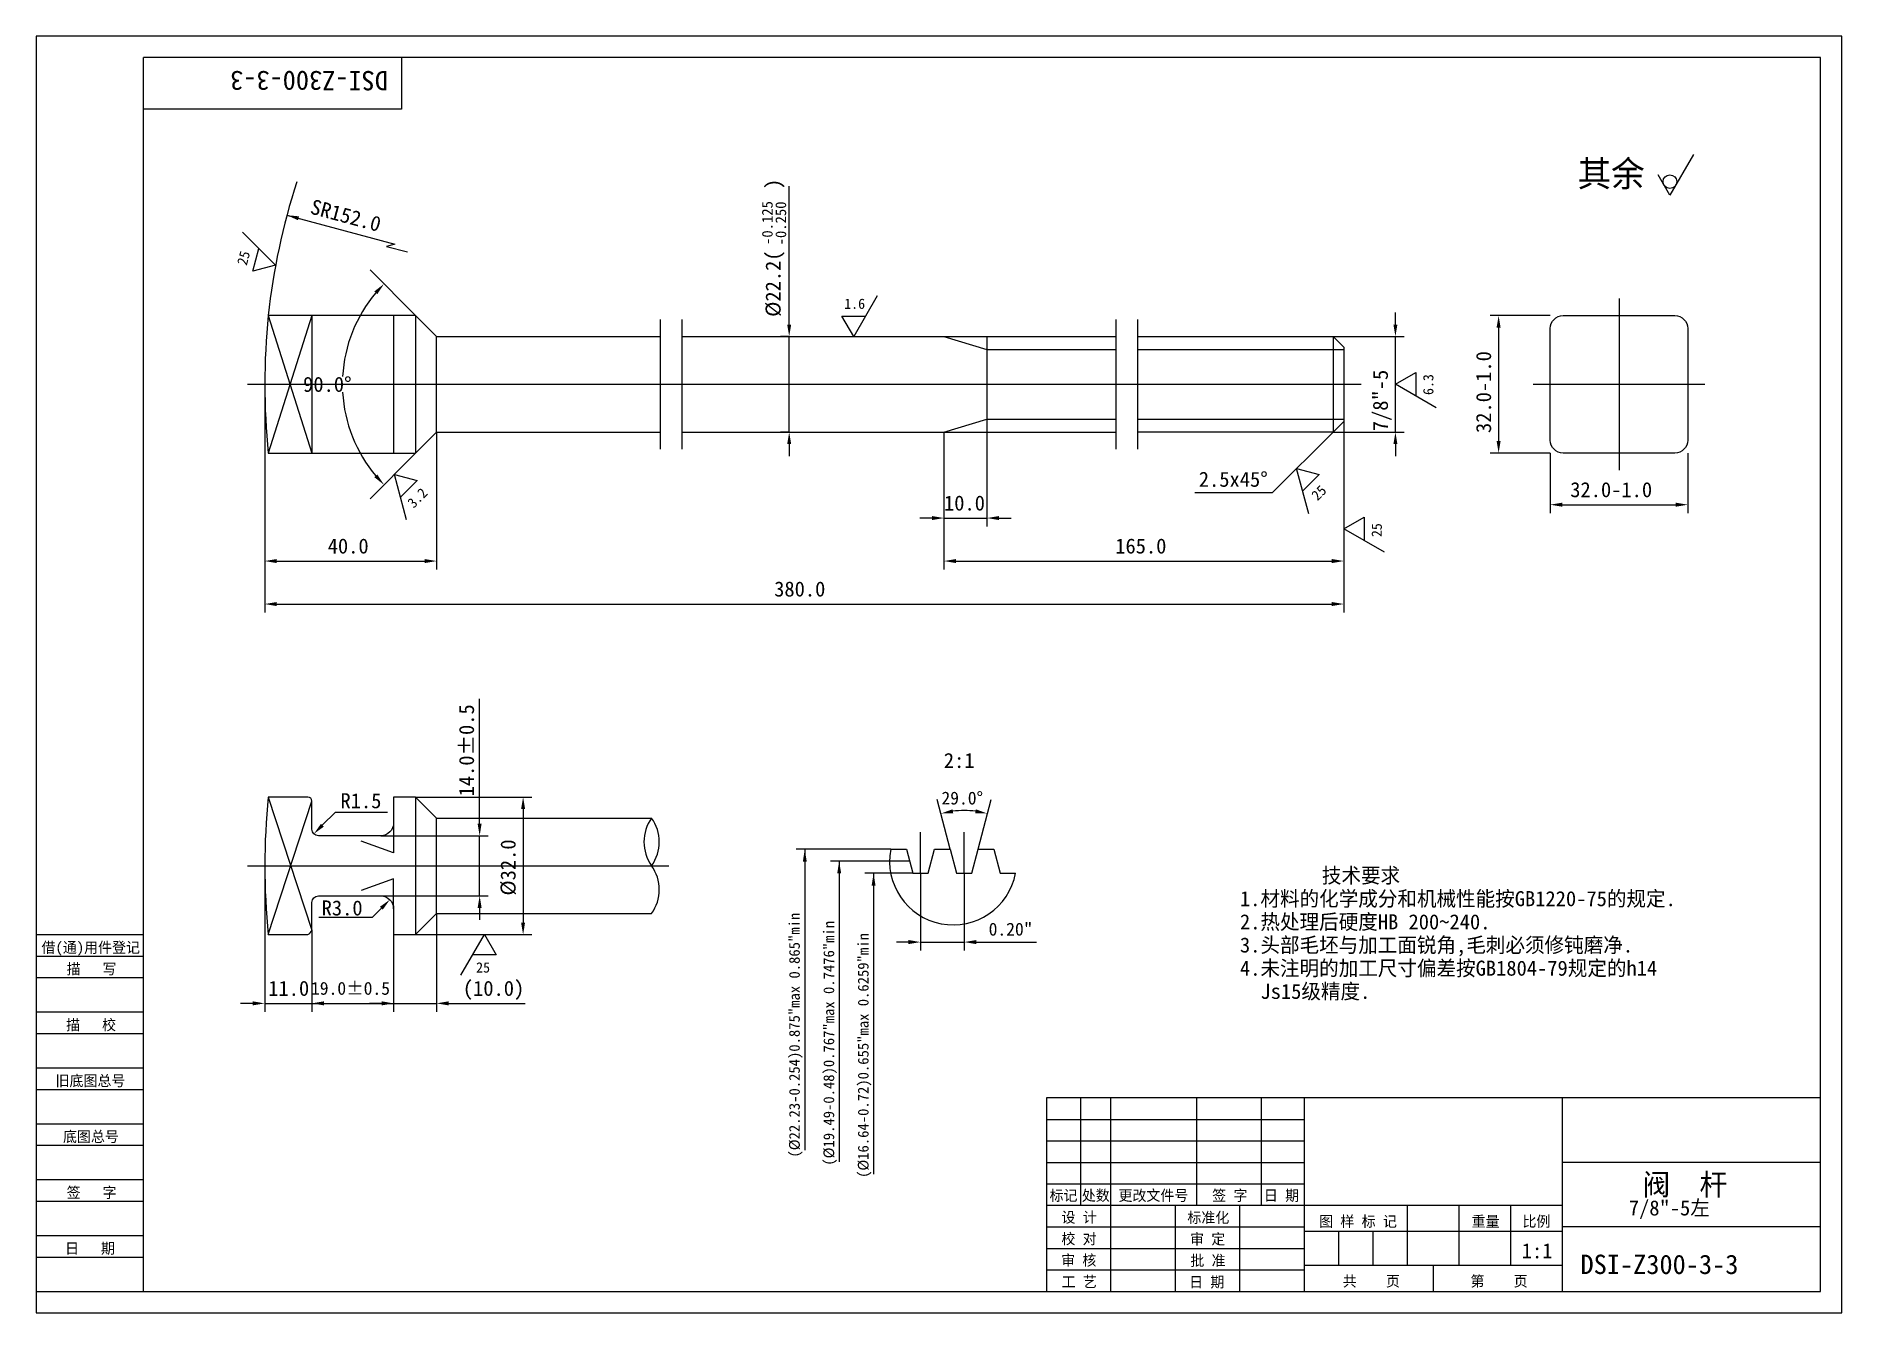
# Model space of a CAD drawing. Header units: metres. Extents: x 0 to 420, y 0 to 297.
import ezdxf

# ---------------------------------------------------------------- set-up
doc = ezdxf.new("R2010")
doc.units = ezdxf.units.M
for name, color, linetype in [('C', 6, 'Continuous'), ('D', 1, 'Continuous'), ('E', 2, 'Continuous'), ('FL', 5, 'Continuous'), ('HA', 5, 'Continuous'), ('T', 7, 'Continuous'), ('TL', 4, 'Continuous')]:
    doc.layers.add(name, color=color, linetype=linetype)

# ---------------------------------------------------------------- blocks, each defined once
blk = doc.blocks.new('TUKUN3')
at = {"layer": 'FL'}
for p, q in [((420, 297), (0, 297)), ((0, 297), (0, 0)), ((420, 0), (420, 297)), ((0, 78), (25, 78)), ((0, 70), (25, 70)), ((0, 65), (25, 65)), ((0, 57), (25, 57)), ((0, 52), (25, 52)), ((243, 25), (243, 50)), ((250, 5), (250, 50)), ((270, 25), (270, 50)), ((285, 25), (285, 50)), ((0, 44), (25, 44)), ((235, 45), (295, 45)), ((0, 39), (25, 39)), ((235, 40), (295, 40)), ((235, 35), (295, 35)), ((0, 31), (25, 31)), ((235, 30), (295, 30)), ((0, 26), (25, 26)), ((280, 5), (280, 25)), ((0, 18), (25, 18)), ((235, 20), (295, 20)), ((0, 13), (25, 13)), ((235, 15), (295, 15)), ((235, 10), (295, 10)), ((0, 0), (420, 0))]:
    blk.add_line(p, q, dxfattribs=at)
at = {"layer": 'TL'}
for p, q in [((415, 292), (25, 292)), ((25, 5), (25, 292)), ((85, 292), (85, 280)), ((415, 5), (415, 292)), ((85, 280), (25, 280)), ((0, 88), (25, 88)), ((0, 83), (25, 83)), ((415, 50), (235, 50)), ((235, 50), (235, 5)), ((295, 5), (295, 50)), ((355, 5), (355, 50)), ((415, 35), (355, 35)), ((355, 25), (235, 25)), ((265, 5), (265, 25)), ((319, 11), (319, 25)), ((331, 11), (331, 25)), ((343, 11), (343, 25)), ((295, 19), (355, 19)), ((303, 11), (303, 19)), ((311, 11), (311, 19)), ((415, 20), (355, 20)), ((355, 11), (295, 11)), ((325, 5), (325, 11)), ((0, 5), (415, 5))]:
    blk.add_line(p, q, dxfattribs=at)
at = {"layer": 'T'}
for s, p in [('借(通)用件登记', (1.26, 83.76)), ('描   写', (7.09, 78.76)), ('描   校', (6.98, 65.76)), ('旧底图总号', (4.52, 52.76)), ('底图总号', (6.25, 39.76)), ('签   字', (7.1, 26.76)), ('标记', (235.71, 26.07)), ('处数', (243.22, 26.07)), ('更改文件号', (251.75, 26.07)), ('签 字', (273.53, 26.07)), ('日 期', (285.57, 26.07)), ('设 计', (238.5, 20.99)), ('标准化', (267.77, 20.93)), ('图 样 标 记', (298.4, 20.04)), ('重量', (333.88, 20.04)), ('比例', (345.7, 20.04)), ('校 对', (238.48, 15.99)), ('审 定', (268.39, 15.93)), ('日   期', (6.72, 13.76)), ('审 核', (238.41, 10.99)), ('批 准', (268.46, 10.93)), ('工 艺', (238.52, 5.99)), ('日 期', (268.18, 5.93)), ('共    页', (303.91, 6.13)), ('第    页', (333.62, 6.13))]:
    blk.add_text(s, height=2.5, dxfattribs=at).set_placement(p)

msp = doc.modelspace()

# ---------------------------------------------------------------- linework, layer by layer
at = {"layer": 'C'}
for p, q in [((368.16, 236), (368.16, 196)), ((49.16, 216), (308.16, 216)), ((348.16, 216), (388.16, 216)), ((205.7, 102.26), (205.7, 111.84)), ((215.86, 102.26), (215.86, 111.84)), ((49.16, 104), (147.16, 104))]:
    msp.add_line(p, q, dxfattribs=at)
at = {"layer": 'D'}
for p, q in [((385.46, 269.46), (380, 260)), ((380, 260), (377.27, 264.73)), ((175.16, 232.71), (175.16, 262.11)), ((58.33, 255.34), (83.45, 248.61)), ((47.97, 251.43), (55.7, 243.7)), ((83.45, 248.61), (81.52, 248.09)), ((81.52, 248.09), (86.35, 246.8)), ((50.42, 242.29), (51.84, 247.56)), ((55.7, 243.7), (50.42, 242.29)), ((88.27, 232), (77.66, 242.61)), ((195.62, 236.57), (190.16, 227.11)), ((175.16, 229.91), (175.16, 232.71)), ((190.16, 227.11), (187.42, 231.84)), ((187.42, 231.84), (192.89, 231.84)), ((316.16, 229.91), (316.16, 232.71)), ((352.16, 232), (338.16, 232)), ((175.16, 227.11), (173.16, 227.11)), ((175.16, 204.89), (175.16, 227.11)), ((301.66, 227.11), (318.16, 227.11)), ((316.16, 204.89), (316.16, 227.11)), ((340.16, 229.2), (340.16, 202.8)), ((316.16, 216), (320.89, 218.73)), ((320.89, 218.73), (320.89, 213.27)), ((53.16, 216), (53.16, 172.89)), ((53.16, 216), (53.16, 162.89)), ((325.62, 210.54), (316.16, 216)), ((304.16, 207.39), (304.16, 162.89)), ((304.16, 207.39), (304.16, 172.89)), ((93.16, 204.89), (93.16, 172.89)), ((175.16, 204.89), (173.16, 204.89)), ((175.16, 202.09), (175.16, 199.29)), ((211.16, 204.89), (211.16, 172.89)), ((211.16, 204.89), (211.16, 182.89)), ((221.16, 204.89), (221.16, 182.89)), ((301.66, 204.89), (287.51, 190.75)), ((301.66, 204.89), (318.16, 204.89)), ((316.16, 202.09), (316.16, 199.29)), ((88.27, 200), (77.66, 189.39)), ((352.16, 200), (338.16, 200)), ((352.16, 200), (352.16, 186)), ((384.16, 200), (384.16, 186)), ((86.14, 184.49), (83.32, 195.05)), ((83.32, 195.05), (88.59, 193.64)), ((88.59, 193.64), (84.73, 189.77)), ((296, 185.85), (293.17, 196.4)), ((293.17, 196.4), (298.45, 194.99)), ((298.45, 194.99), (294.58, 191.12)), ((287.51, 190.75), (269.51, 190.75)), ((208.36, 184.89), (205.56, 184.89)), ((211.16, 184.89), (221.16, 184.89)), ((223.96, 184.89), (226.76, 184.89)), ((304.16, 182.39), (308.89, 185.12)), ((308.89, 185.12), (308.89, 179.66)), ((354.96, 188), (381.36, 188)), ((313.62, 176.92), (304.16, 182.39)), ((55.96, 174.89), (90.36, 174.89)), ((213.96, 174.89), (301.36, 174.89)), ((55.96, 164.89), (301.36, 164.89)), ((103.16, 116.6), (103.16, 142.81)), ((88.27, 120), (115.27, 120)), ((212.61, 107.84), (209.6, 119.46)), ((219.1, 107.84), (222.11, 119.46)), ((66.57, 113.42), (69.66, 116.5)), ((69.66, 116.5), (72.46, 116.5)), ((72.46, 116.5), (81.76, 116.5)), ((103.16, 113.8), (103.16, 116.6)), ((113.27, 117.2), (113.27, 90.8)), ((80.16, 111), (105.16, 111)), ((103.16, 97), (103.16, 111)), ((198.78, 107.84), (176.78, 107.84)), ((178.78, 107.84), (178.78, 37.84)), ((203.16, 105.11), (184.78, 105.11)), ((186.78, 105.11), (186.78, 35.11)), ((53.16, 104), (53.16, 70)), ((203.89, 102.26), (192.78, 102.26)), ((194.78, 102.26), (194.78, 32.26)), ((205.7, 102.26), (205.7, 84.26)), ((215.86, 102.26), (215.86, 84.26)), ((80.16, 97), (105.16, 97)), ((80.3, 94.14), (78.16, 92)), ((93.16, 92.89), (93.16, 70)), ((103.16, 94.2), (103.16, 91.4)), ((64.16, 89), (64.16, 70)), ((75.36, 92), (65.73, 92)), ((78.16, 92), (75.36, 92)), ((83.16, 88), (83.16, 70)), ((88.27, 88), (115.27, 88)), ((98.8, 78.54), (104.27, 88)), ((104.27, 88), (107, 83.27)), ((202.9, 86.26), (200.1, 86.26)), ((205.7, 86.26), (215.86, 86.26)), ((218.66, 86.26), (221.46, 86.26)), ((221.46, 86.26), (232.69, 86.26)), ((107, 83.27), (101.53, 83.27)), ((50.36, 72), (47.56, 72)), ((53.16, 72), (64.16, 72)), ((66.96, 72), (69.76, 72)), ((80.36, 72), (77.56, 72)), ((83.16, 72), (93.16, 72)), ((95.96, 72), (98.76, 72)), ((95.96, 72), (99.16, 72)), ((99.16, 72), (113.75, 72))]:
    msp.add_line(p, q, dxfattribs=at)
msp.add_lwpolyline([(64.16, 72), (83.16, 72)], dxfattribs=at)
msp.add_circle((380, 263.15), 1.58, dxfattribs=at)
for centre, radius, start, end in [((205.16, 216), 152, 161.96, 173.96), ((104.27, 216), 33.03, 139.86, 176.81), ((104.27, 216), 33.03, 183.19, 220.14), ((215.86, 95.29), 21.56, 82.95, 97.05)]:
    msp.add_arc(centre, radius, start, end, dxfattribs=at)
for points in [[(61.16, 255.07), (60.92, 254.17), (58.33, 255.34)], [(78.67, 237.61), (79.36, 236.98), (80.91, 239.36)], [(339.69, 229.2), (340.62, 229.2), (340.16, 232)], [(174.69, 229.91), (175.62, 229.91), (175.16, 227.11)], [(315.69, 229.91), (316.62, 229.91), (316.16, 227.11)], [(174.69, 202.09), (175.62, 202.09), (175.16, 204.89)], [(315.69, 202.09), (316.62, 202.09), (316.16, 204.89)], [(339.69, 202.8), (340.62, 202.8), (340.16, 200)], [(79.36, 195.02), (78.67, 194.39), (80.91, 192.64)], [(208.36, 185.36), (208.36, 184.42), (211.16, 184.89)], [(223.96, 185.36), (223.96, 184.42), (221.16, 184.89)], [(354.96, 188.47), (354.96, 187.53), (352.16, 188)], [(381.36, 188.47), (381.36, 187.53), (384.16, 188)], [(55.96, 175.36), (55.96, 174.42), (53.16, 174.89)], [(90.36, 175.36), (90.36, 174.42), (93.16, 174.89)], [(213.96, 175.36), (213.96, 174.42), (211.16, 174.89)], [(301.36, 175.36), (301.36, 174.42), (304.16, 174.89)], [(55.96, 165.36), (55.96, 164.42), (53.16, 164.89)], [(301.36, 165.36), (301.36, 164.42), (304.16, 164.89)], [(112.8, 117.2), (113.73, 117.2), (113.27, 120)], [(66.9, 113.09), (66.24, 113.75), (64.6, 111.44)], [(102.69, 113.8), (103.62, 113.8), (103.16, 111)], [(213.3, 116.22), (213.12, 117.14), (210.46, 116.16)], [(218.59, 117.14), (218.41, 116.22), (221.25, 116.16)], [(179.24, 104.96), (178.78, 107.84), (178.33, 104.96)], [(187.24, 102.23), (186.78, 105.11), (186.33, 102.23)], [(195.24, 99.38), (194.78, 102.26), (194.33, 99.38)], [(102.69, 94.2), (103.62, 94.2), (103.16, 97)], [(79.97, 94.47), (80.63, 93.81), (82.28, 96.12)], [(112.8, 90.8), (113.73, 90.8), (113.27, 88)], [(202.9, 86.73), (202.9, 85.79), (205.7, 86.26)], [(218.66, 86.73), (218.66, 85.79), (215.86, 86.26)], [(50.36, 72.47), (50.36, 71.53), (53.16, 72)], [(66.96, 72.47), (66.96, 71.53), (64.16, 72)], [(80.36, 72.47), (80.36, 71.53), (83.16, 72)], [(95.96, 72.47), (95.96, 71.53), (93.16, 72)], [(95.96, 71.53), (95.96, 72.47), (93.16, 72)]]:
    msp.add_solid(points, dxfattribs=at)
at = {"layer": 'E'}
for p, q in [((145.16, 231.11), (145.16, 200.89)), ((150.16, 231.11), (150.16, 200.89)), ((251.16, 231.11), (251.16, 200.89)), ((256.16, 231.11), (256.16, 200.89))]:
    msp.add_line(p, q, dxfattribs=at)
at = {"layer": 'FL'}
for points in [[(54, 232), (64.16, 200)], [(64.16, 232), (54, 200)], [(211.16, 227.11), (221.16, 224.11)], [(221.16, 224.11), (251.16, 224.11)], [(256.16, 224.11), (304.16, 224.11)], [(211.16, 204.89), (221.16, 207.89)], [(221.16, 207.89), (251.16, 207.89)], [(256.16, 207.89), (304.16, 207.89)], [(54, 120), (64.16, 89)], [(54, 88), (64.16, 119)]]:
    msp.add_lwpolyline(points, dxfattribs=at)
for points in [[(143.16, 115.11, 0.32), (143.16, 104, 0.32), (143.16, 115.11, 0.32)], [(143.16, 92.89, 0.32), (143.16, 104, 0.32)]]:
    msp.add_lwpolyline(points, format="xyb", dxfattribs=at)
at = {"layer": 'HA'}
msp.add_lwpolyline([(198.78, 107.84, 1), (227.82, 102.26, 1)], format="xyb", dxfattribs=at)
at = {"layer": 'TL'}
for points in [[(54, 200), (83.16, 200), (83.16, 200), (88.27, 200), (93.16, 204.89), (93.16, 227.11), (88.27, 232), (83.16, 232), (83.16, 232), (54, 232, 0.05), (54, 200, 0.05)], [(54, 88), (63.16, 88, 0.18), (64.16, 89), (64.16, 95.5, -0.41), (65.66, 97), (80.16, 97, -0.41), (83.16, 94), (83.16, 88), (88.27, 88), (93.16, 92.89), (93.16, 115.11), (88.27, 120), (83.16, 120), (83.16, 114, -0.41), (80.16, 111), (65.66, 111, -0.41), (64.16, 112.5), (64.16, 119, 0.41), (63.16, 120), (54, 120, 0.05), (54, 88, 0.05)]]:
    msp.add_lwpolyline(points, format="xyb", dxfattribs=at)
for points in [[(64.16, 232), (64.16, 200)], [(83.16, 232), (83.16, 200)], [(88.27, 232), (88.27, 200)], [(93.16, 227.11), (145.16, 227.11)], [(150.16, 227.11), (211.16, 227.11), (221.16, 227.11), (251.16, 227.11)], [(221.16, 227.11), (221.16, 204.89)], [(256.16, 227.11), (301.66, 227.11), (304.16, 224.61), (304.16, 207.39), (301.66, 204.89), (256.16, 204.89)], [(301.66, 227.11), (301.66, 204.89)], [(93.16, 204.89), (145.16, 204.89)], [(150.16, 204.89), (211.16, 204.89), (221.16, 204.89), (251.16, 204.89)], [(88.27, 120), (88.27, 88)], [(83.16, 114), (83.16, 107), (75.64, 109.74)], [(93.16, 115.11), (143.16, 115.11)], [(198.78, 107.84), (202.45, 107.84), (203.89, 102.26), (207.5, 102.26), (208.94, 107.84), (212.61, 107.84), (214.05, 102.26), (217.66, 102.26), (219.1, 107.84), (222.77, 107.84), (224.21, 102.26), (227.82, 102.26)], [(83.16, 94), (83.16, 101), (75.64, 98.26)], [(93.16, 92.89), (143.16, 92.89)]]:
    msp.add_lwpolyline(points, dxfattribs=at)
msp.add_lwpolyline([(355.16, 232), (381.16, 232, -0.41), (384.16, 229), (384.16, 203, -0.41), (381.16, 200), (355.16, 200, -0.41), (352.16, 203), (352.16, 229, -0.41)], format="xyb", close=True, dxfattribs=at)

# ---------------------------------------------------------------- block references
at = {"layer": 'T'}
msp.add_blockref('TUKUN3', (0, 0), dxfattribs=at)

# ---------------------------------------------------------------- texts
at = {"layer": 'D'}
for s, height, rotation, p in [('DSI-Z300-3-3', 4.5, 180, (81.84, 288.88)), ('%%C22.2(      )', 3.5, 90, (173.16, 231.7)), ('SR152.0', 3.5, 345, (63.54, 255.76)), ('-0.125', 2.5, 90, (171.31, 248.42)), ('-0.250', 2.5, 90, (174.45, 248.33)), ('25', 2.38, 75, (48.97, 243.51)), ('32.0-1.0', 3.5, 90, (338.41, 204.67)), ('  7/8%%034-5', 3.5, 90, (314.41, 200.34)), ('6.3', 2.38, 90, (324.99, 213.51)), ('3.2', 2.38, 45, (87.8, 187.04)), ('25', 2.38, 45, (298.05, 188.79)), ('25', 2.38, 90, (312.99, 180.46)), ('14.0%%P0.5', 3.5, 90, (101.85, 120.14)), ('%%C32.0', 3.5, 90, (111.52, 97.08)), ('(%%C22.23-0.254)0.875%%034max 0.865%%034min', 2.5, 90, (177.62, 36.13)), ('(%%C19.49-0.48)0.767%%034max 0.7476%%034min', 2.5, 90, (185.62, 34.24)), ('(%%C16.64-0.72)0.655%%034max 0.6259%%034min', 2.5, 90, (193.62, 31.39))]:
    msp.add_text(s, height=height, rotation=rotation, dxfattribs=at).set_placement(p)
for s, height, p in [('其余', 6, (358.53, 262)), ('1.6', 2.38, (187.95, 233.56)), ('90.0%%d', 3.5, (62.1, 214.25)), ('2.5x45%%d', 3.5, (270.43, 192.16)), ('32.0-1.0', 3.5, (356.82, 189.75)), ('10.0', 3.5, (211.16, 186.64)), ('40.0', 3.5, (67.82, 176.64)), ('165.0', 3.5, (250.99, 176.64)), ('380.0', 3.5, (171.66, 166.64)), ('2:1', 3.5, (211.12, 126.75)), ('R1.5', 3.5, (70.79, 117.39)), ('29.0%%d', 3, (210.57, 118.26)), ('        技术要求', 3.5, (280, 100)), ('1.材料的化学成分和机械性能按GB1220-75的规定.', 3.5, (280, 94.61)), ('R3.0', 3.5, (66.41, 92.45)), ('2.热处理后硬度HB 200~240.', 3.5, (280, 89.22)), ('0.20%%034', 3, (221.55, 87.76)), ('3.头部毛坯与加工面锐角,毛刺必须修钝磨净.', 3.5, (280, 83.83)), ('25', 2.38, (102.34, 79.17)), ('4.未注明的加工尺寸偏差按GB1804-79规定的h14', 3.5, (280, 78.44)), ('11.0', 3.5, (53.99, 73.75)), ('19.0%%p0.5', 3, (63.94, 74)), ('(10.0)', 3.5, (99.25, 73.75)), ('  Js15级精度.', 3.5, (280, 73.05)), ('阀  杆', 5, (373.59, 27.36)), ('7/8%%034-5左', 3.5, (370.45, 22.67)), ('1:1', 3.5, (345.54, 12.69)), ('DSI-Z300-3-3', 4.5, (359.2, 9.04))]:
    msp.add_text(s, height=height, dxfattribs=at).set_placement(p)

doc.saveas('drawing.dxf')
